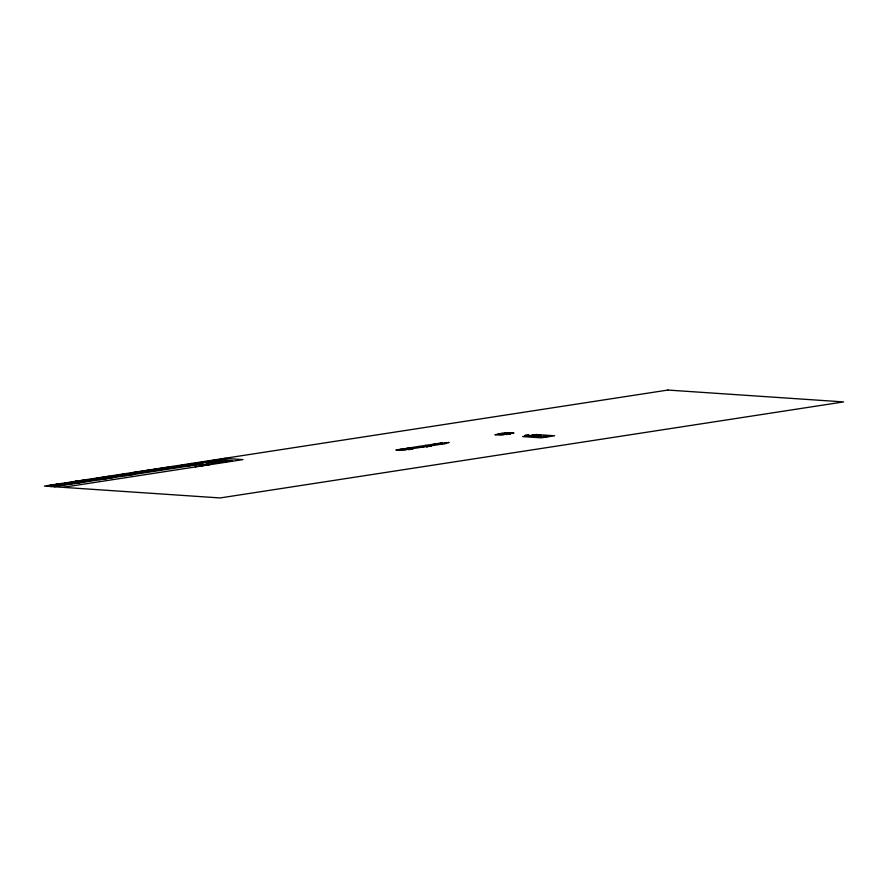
<?xml version="1.0" encoding="UTF-8"?>
<svg xmlns="http://www.w3.org/2000/svg" width="888" height="888" viewBox="0 0 888 888"><rect width="100%" height="100%" fill="white"/><g stroke="black" fill="none" stroke-linecap="round" stroke-linejoin="round"><path stroke-width="1.33" d="M501.454 434.077L500.432 434.365L502.575 434.343M542.823 436.563L540.914 436.963M86.802 481.307L83.317 481.085M501.598 434.399L500.499 434.299M506.315 433.4L508.458 433.366L507.581 433.633M534.088 436.297L533.266 436.563L534.01 436.607M533.744 436.441L535.198 436.574M541.269 435.631L540.27 435.886M547.519 436.419L548.695 436.086L546.065 436.674M507.98 433.511L507.015 433.777L507.903 433.533M205.683 462.626L208.891 462.382M221.889 459.629L221.012 459.962L223.432 459.596M221.911 459.829L222.755 459.496L220.013 459.917M508.336 433.477L506.537 433.377M540.748 435.753L541.292 435.586L536.863 435.819M533.477 436.452L535.653 436.03M205.872 462.071L209.157 461.727L206.471 462.182L208.391 461.893M222.566 460.25L218.914 460.583M52.858 484.97L52.314 485.148M59.33 485.403L59.984 485.425M167.077 468.198L166.511 468.376M220.635 460.839L212.454 463.281L218.57 462.692L226.196 460.339L224.575 460.239M500.743 434.199L501.964 433.966M533.91 436.363L534.143 436.319M540.992 435.753L538.905 436.141M540.981 436.918L542.612 436.596M215.185 460.861L215.873 460.794L212.687 461.039L216.073 460.639M215.373 460.817L214.075 460.828L215.129 460.928M221.867 460.328L221.567 460.45M54.379 484.67L55.378 484.571M57.609 484.892L58.564 484.837M60.85 485.114L62.193 484.937M540.415 435.841L540.925 435.631M548.262 436.286L546.753 436.563M216.328 461.05L216.761 460.95M49.906 486.08L51.515 485.936M185.237 465.667L186.047 465.501M218.981 460.561L222.566 460.151M53.28 485.703L52.037 485.736M74.881 481.518L76.257 481.329M92.174 479.154L93.551 478.976M94.206 479.564L95.571 479.376M99.878 479.409L101.254 479.22M105.428 478.554L106.849 478.466L106.005 478.443M138.55 471.806L139.927 471.628M127.062 475.213L128.483 475.136L127.106 475.291M201.077 462.382L202.453 462.193M64.269 483.96L65.501 483.816M67.222 484.215L68.343 484.149M136.175 472.261L137.229 472.039M408.336 449.495L409.679 449.495M444.866 443.057L445.288 442.934M499.511 433.699L498.512 433.91L499.556 433.855M507.015 434.254L506.005 434.465L507.104 434.399M535.231 436.308L536.996 436.175M543.789 436.663L542.79 436.874L544.277 436.696M101.532 477.855L97.935 478.41M100.355 478.599L101.365 478.588M104.251 478.155L104.84 478.055M103.274 478.865L104.285 478.854M125.252 474.914L122.733 475.302M149.117 470.318L147.641 470.462L148.851 470.363M155.489 469.241L153.979 469.463L154.956 469.419M188.256 465.923L186.78 466.067L188.001 465.967M192.985 465.19L190.842 465.379M62.271 483.605L60.706 483.782M79.043 481.007L77.167 481.296M85.548 481.44L84.615 481.574M133.433 472.727L134.654 472.394M167.699 467.443L168.498 467.266M189.777 464.968L190.543 464.801M200.466 462.604L202.508 462.293M204.384 462.004L202.797 462.16M209.746 461.172L208.458 461.338L209.779 461.094M211.433 460.916L210.611 461.039M427.838 446.708L426.717 446.775M60.506 483.727L61.039 483.749M66.977 484.16L68.032 484.193M426.473 446.72L427.561 446.664M498.246 433.855L498.801 433.877M505.738 434.41L506.615 434.276M141.669 471.461L142.557 471.384L141.803 471.428M533.988 436.308L534.798 436.175M71.595 483.227L70.962 483.194M156.965 469.142L156.41 469.197M189.699 465.734L188.855 465.834M199.123 466.256L198.479 466.211M56.21 484.382L57.842 484.26M57.787 484.337L55.056 484.759M53.38 485.536L56.233 485.092M54.934 485.492L53.347 485.614M56.61 485.758L58.253 485.625M58.12 485.725L56.61 485.836M62.682 484.826L64.325 484.693M64.247 484.77L62.626 484.904M153.946 470.152L155.589 470.018L153.913 470.229M135.631 472.394L134.687 472.416L135.653 472.316M212.598 461.527L214.752 461.227M56.721 485.214L55.556 485.37M82.662 480.452L80.997 480.708M85.847 480.686L84.959 480.663M158.985 469.563L157.82 469.719M196.703 463.192L196.059 463.17L197.658 463.103M210.068 461.449L212.532 461.205L210.634 461.305L211.178 461.483M501.332 434.054L502.597 433.855M507.57 433.688L505.594 433.999M540.404 435.897L539.138 436.097M77.6 481.085L82.318 481.141L81.418 481.207M95.782 478.599L98.191 478.421M101.621 478.41L102.309 478.299M120.557 474.78L122.1 474.68M118.814 475.047L120.28 474.891L119.514 474.936M120.846 475.446L122.156 475.28M145.965 470.662L147.197 470.618M166.234 467.543L167.455 467.499L166.889 467.432M208.303 461.261L208.891 461.161M210.045 460.994L211.511 460.828M97.247 478.51L96.337 478.599M100.189 477.911L101.532 477.755M99.889 478.754L100.777 478.688M103.419 478.133L103.829 478.199M103.685 478.954L103.141 478.887M123.865 474.98L124.775 474.991M144.3 470.918L145.71 470.829L144.811 470.829M147.774 470.374L148.64 470.396M186.913 465.989L188.167 465.789M191.597 465.268L193.928 465.112M196.57 464.668L197.158 464.591L196.592 464.591M84.749 480.131L84.926 480.064M73.293 482.917L73.449 482.85M118.459 475.247L118.226 475.147M171.983 466.644L173.204 466.511M47.23 485.836C49.462 485.747 45.876 485.947 47.541 485.769M50.472 486.058L50.683 485.947M53.713 486.269L54.301 486.136M163.192 468.786L163.781 468.664M408.536 449.561L409.59 449.339M157.165 469.763L155.644 469.885L156.921 469.885M209.091 462.226L206.46 462.604L208.469 462.459M76.279 481.44L75.369 481.429M93.595 479.076L92.663 479.065M82.773 481.873L81.374 482.029L82.728 481.762M95.56 479.487L94.217 479.631M139.949 471.728L138.617 471.883M118.592 475.946L117.394 476.079L118.337 475.99M101.288 479.32L99.9 479.476M180.353 465.601L179.243 465.845L180.442 465.701M181.574 466.244L180.641 466.233L181.485 466.133M213.22 460.65L213.786 460.872M122 474.703L121.789 474.658M213.298 461.46L214.208 461.338M95.027 478.91L95.66 478.721M87.701 480.264L87.035 480.408M115.629 475.546L115.706 475.668M76.224 483.05L76.312 483.172M97.125 479.254L98.213 479.132L97.203 479.165M119.791 475.602L120.79 475.624M195.737 464.768L196.204 464.724M501.942 433.932L502.819 433.81M534.776 436.141L535.431 436.064M118.071 475.247L118.692 475.169M165.645 467.632L166.178 467.71M191.064 464.779L191.619 464.69M195.815 463.181L196.459 463.236M186.746 464.735L186.103 464.668M220.379 460.528L219.747 460.639L221.489 460.461M78.144 481.096L76.501 481.252L77.423 481.318M120.724 474.825L121.656 474.703M146.22 470.729L147.364 470.485M101.865 478.477L102.686 478.399M119.347 475.058L119.591 475.069M121.112 475.491L122.156 475.391L121.034 475.491M70.796 482.439L71.917 482.273M74.037 482.661L75.147 482.484M77.267 482.883L78.388 482.706M209.879 461.416L209.246 461.549L210.545 461.316M213.353 460.883L214.03 460.828M109.102 478.055L110.811 477.911L109.846 478.033M213.076 460.672L212.276 460.639L213.198 460.539M221.889 460.25L217.593 460.284M205.672 465.123L207.381 464.979L205.861 465.09M137.851 471.905L136.918 472.105L137.718 472.083M68.054 484.115L67.743 484.038M199.19 466.156L200.255 466.022M506.482 433.888L505.838 433.966M525.751 435.342L528.882 435.065L524.952 435.642M539.327 436.108L538.672 436.175M543.956 436.596L547.086 436.319L543.6 436.774M546.719 436.607L545.82 436.707M62.26 484.937C60.317 485.303 63.248 484.937 62.038 485.003M102.886 477.611L104.34 477.478L102.964 477.489L103.73 477.533M192.674 465.245L191.109 465.49M159.307 468.598L159.873 468.664M101.232 477.899L100.699 477.833M212.254 460.65L212.865 460.706M180.608 466.233L181.174 466.3M48.796 485.525L49.462 485.57M52.991 484.881L51.637 485.126M53.902 484.726L54.002 484.926M58.242 484.06L58.342 484.26M79.099 480.852L80.198 480.83M105.605 476.767L106.271 476.812M108.203 476.368L109.446 476.334M131.435 472.893L131.812 472.916M140.604 471.484L140.959 471.506M142.069 471.251L142.846 471.206M148.374 470.285L149.595 470.096M156.632 469.008L157.409 468.964M158.108 468.786L158.375 468.897M169.197 467.077L169.464 467.188M170.03 466.944L170.296 467.055M60.04 483.993L58.775 483.982L59.862 483.96M85.514 480.031L87.202 479.809L85.67 480.042M97.269 478.366L98.612 478.355M116.395 475.413L116.883 475.546M143.812 471.14L145.366 470.84M150.105 470.218L149.106 470.229M154.046 469.475L155.4 469.241M156.71 469.119L156.41 469.097M160.795 468.487L161.239 468.453C160.073 468.209 162.415 468.464 160.983 468.52M171.761 466.833L171.029 466.877M181.529 465.434L182.817 465.334L181.607 465.512M187.446 464.613L188.001 464.513M198.457 462.77L198.845 462.803M199.434 462.626L199.8 462.648M206.593 461.516L206.937 461.549M207.637 461.36L208.125 461.494M214.297 460.328L215.751 460.262M215.018 460.217L217.338 459.906L214.974 460.384M71.273 482.406L72.827 482.328L70.951 482.584M95.726 478.765L95.194 478.699M183.05 465.301L183.727 465.245M185.381 464.935L184.649 464.979M197.225 463.17L197.358 462.981M205.961 461.76L206.649 461.716L205.294 461.716L206.216 461.782M214.785 460.461L213.442 460.461L215.218 460.395M47.641 486.313L193.939 463.78M84.238 480.93L82.329 481.074L83.428 481.052M105.972 477.777L107.581 477.7L106.427 477.866M148.629 470.962L148.995 470.984M149.606 470.807L149.883 470.918M150.427 470.684L150.805 470.707M151.393 470.54L151.759 470.562M152.37 470.385L152.647 470.496M158.541 469.441L157.32 469.774M167.21 468.098L165.856 468.342M202.109 462.626L206.194 462.293L200.777 462.826L202.841 462.815M218.681 460.073L220.746 460.051L215.906 460.55M63.281 484.215L62.005 484.204L63.104 484.182M96.248 479.231L96.603 479.265M97.724 479.009L98.501 478.965M109.568 477.078L107.792 477.156L109.613 477.023L108.969 477.056M182.229 465.989L182.584 466.011M183.272 465.834L183.761 465.956M184.127 465.701L184.471 465.723M188.312 465.057L189.111 465.012M191.442 464.724L190.831 464.724M101.221 478.51L99.367 478.887M103.285 478.21L104.762 477.977M123.377 475.202L124.931 474.902M179.121 466.511L179.864 466.466M210.967 461.938L210.101 462.026L212.698 461.804L211.155 461.86M50.871 486.535L197.169 463.991M55.766 486.091L56.51 485.925M58.985 485.425L57.953 485.547M83.639 481.74L84.327 481.685L83.405 481.629M87.479 481.141L87.213 481.041M213.409 461.693L214.097 461.594L212.576 461.638M71.717 483.771L71.284 483.838M102.731 479.021L104.14 478.787M124.442 475.613L124.797 475.635M125.486 475.446L125.974 475.58M126.351 475.313L126.84 475.446M189.799 465.545L190.143 465.567M193.007 465.046L195.216 464.912L193.873 464.912M220.402 460.828L226.762 460.262L214.297 463.403M71.595 483.86L72.028 483.794M102.331 479.165L102.886 479.109M104.951 478.765L106.482 478.532M108.092 478.277L107.603 478.255M129.304 474.98L131.069 474.791L129.548 475.025M193.673 465.09L194.361 465.046M54.113 486.746L200.411 464.213M204.018 465.445L204.662 465.345M201.521 465.834L202.198 465.778L200.866 465.789M62.904 487.346L242.957 459.607L224.464 458.363M442.291 443.134L431.035 444.866L445.066 443.323M538.872 435.731L536.663 436.075L539.793 435.797L539.216 435.597M103.23 477.611L102.742 477.711M216.506 461.161L219.447 460.772L216.805 460.95M163.703 467.932L162.726 468.076L164.003 467.909M180.12 465.756L179.509 465.689M58.553 484.87L59.429 484.804L57.72 484.959M85.193 480.663L86.791 480.586L86.036 480.63M217.682 460.983L218.537 460.861M78.322 482.917L79.31 482.772L78.077 482.783M502.919 433.766L503.807 433.666M505.971 433.977L505.339 434.032M538.805 436.186L537.917 436.286M543.156 436.474L544.566 436.308M132.168 472.927L132.767 472.771M109.823 478.066L109.058 478.155M211.055 462.06L209.801 462.182M220.313 460.328L221.267 460.439M53.158 484.992L52.692 485.114M75.88 481.496L74.925 481.585M117.76 475.924L118.615 475.824M196.97 466.378L197.502 466.455M82.362 480.508L83.561 480.375L82.806 480.419M100.433 477.922L100.966 477.944M146.387 470.718L146.986 470.596L146.154 470.707M55.567 484.571L56.177 484.46M93.173 479.143L92.197 479.231M525.407 435.597L526.085 435.442M100.411 478.588L101.054 478.521M103.885 478.055L104.529 477.988M103.33 478.865L103.974 478.787M500 433.733L499.322 433.81M446.087 442.912L444.988 443.112M507.503 434.288L506.815 434.365M410.078 449.384L409.39 449.461M220.668 460.328L220.49 460.528M207.703 462.071L208.414 461.716M146.931 470.607L146.431 470.673M121.223 474.725L121.612 474.68M101.765 478.466L102.231 478.454M150.594 470.096L150.25 470.129M503.74 433.644L504.884 433.499M537.984 436.308L536.84 436.452M543.978 436.363L545.41 436.186L544.555 436.297M203.696 462.115L204.418 461.927M214.274 460.794L213.897 461.372M154.734 469.308L155.311 469.241M124.42 474.891L125.197 474.836M96.881 478.521L96.148 478.621M55.167 484.67L54.457 484.737M81.596 481.329L82.162 481.818M106.283 477.888L105.65 477.944M77.955 482.972L77.423 483.017M59.274 485.547L58.741 485.592M205.805 462.149L206.538 462.049M145.077 470.94L143.423 471.117M504.861 434.132L504.007 434.232M524.941 435.464L525.596 435.409M544.81 436.874L544.244 436.952M61.205 483.616L61.783 483.56M207.415 462.104L208.425 462.337M537.14 436.385L536.563 436.474M102.575 477.6L101.421 477.722L102.175 477.666M537.684 435.753L538.827 435.608M50.749 486.136L49.928 486.158M503.285 434.276L502.641 434.365M543.767 436.974L541.935 437.14M505.605 433.455L506.204 433.388M545.843 436.175L546.742 436.064M546.087 436.152L547.985 435.997M535.642 436.541L533.688 436.663M207.914 462.326L205.683 462.704M539.149 435.608L539.948 435.542M546.775 436.097L547.63 436.008M74.137 482.806L76.068 482.55L74.847 482.573M501.953 434.376L500.854 434.354M539.782 435.575L541.092 435.52L540.126 435.553M100.3 478.044L98.635 478.299M189.866 464.302L188.09 464.369L190.398 464.224L189.266 464.269M60.928 485.17L61.527 485.192M502.808 433.355L499.678 433.633L500.599 433.688M502.175 433.411L501.276 433.588M507.292 433.344L508.436 433.344L507.825 433.344M534.432 436.607L533.466 436.652M105.45 478.621L104.74 478.654M87.979 481.019L90.032 480.808L89.111 480.741M214.918 461.227L216.073 461.283L214.641 461.338M547.829 436.052L548.495 436.019M510.6 433.533L505.094 433.166L498.346 434.21L503.851 434.576M532.8 435.031L537.418 435.342L530.669 436.385L526.04 436.075M425.141 445.465L430.691 445.843M418.392 446.509L423.942 446.886M407.137 448.24L412.687 448.618M400.388 449.284L405.938 449.661M216.472 459.995L217.083 460.051M217.382 460.783L217.96 460.817M204.129 462.304L204.739 462.348M194.616 463.414L195.005 463.436M190.698 463.558L209.202 464.801M206.005 464.99L206.771 465.046M193.584 464.413L192.352 464.435L193.118 464.48M194.228 464.313L192.618 464.591M185.659 464.768L184.893 464.813L186.103 464.801M188.633 465.079L187.768 465.234M184.06 465.079L182.384 465.245L183.294 465.312M196.148 466.622L195.227 466.655L195.893 466.7M178.466 466L177.8 465.956L178.721 465.923M172.35 466.666L172.949 466.7L171.34 466.799M166.167 468.42L164.735 468.653M152.88 469.641L152.192 469.785M148.041 471.14L147.652 471.206M123.177 473.959L132.889 474.614M123.377 474.37L123.987 474.414M129.692 474.803L130.458 474.847M121.767 476.024L121.512 476.101M122.255 476.057L122 476.135M113.953 475.935L113.287 475.89L114.208 475.857M116.184 476.201L116.927 476.157M114.252 476.878L115.34 476.856M113.331 477.167L111.644 477.278M102.919 477.078L112.632 477.733M106.36 477.711L106.971 477.755M109.435 477.922L110.201 477.977M104.307 478.721L105.206 478.776M99.867 478.832L99.068 478.865M99.09 479.52L98.834 479.598M99.578 479.553L99.323 479.631M91.608 479.376L90.942 479.331L91.864 479.298M93.407 479.675L93.151 479.753M93.895 479.709L93.64 479.786M89.522 479.964L90.432 480.031L88.511 480.208L89.821 480.086L89.055 480.042M92.752 480.186L93.673 480.242L92.141 480.486M85.825 479.82L86.591 479.875M92.297 480.253L93.062 480.308M80.508 480.686L81.407 480.641M86.003 481.229L86.669 481.274M82.973 481.696L83.894 481.751M71.406 481.94L81.119 482.595M68.587 482.828L67.721 482.972M74.192 483.405L75.169 483.372M65.235 483.338L64.635 483.394L65.557 483.361M68.298 483.538L68.043 483.616M68.787 483.572L68.531 483.649M65.679 484.36L66.345 484.404M66.922 484.315L65.246 484.426M54.834 486.025L55.933 486.002M548.062 436.064L548.451 436.108M113.72 476.956L113.398 477M64.713 484.504L64.391 484.548M60.384 485.17L60.062 485.214M160.684 469.108L159.518 469.286L161.827 469.075L160.684 469.108M218.159 461.172L211.522 463.214L206.904 462.903L218.159 461.172M227.683 460.317L221.057 462.371L232.312 460.628L227.683 460.317M78.133 481.729L79.543 481.651L78.166 481.718M202.02 465.612L203.319 465.434L202.064 465.601M50.161 485.314L51.77 485.192L50.216 485.303M59.474 484.593L61.083 484.471L59.529 484.582M210.356 461.56C208.935 461.838 212.243 461.394 210.401 461.56M667.865 390.054L44.4 486.091L220.135 497.946L843.6 401.909L667.865 390.054M107.237 476.512L107.237 476.512M123.676 474.292L121.989 474.558L124.598 474.359L123.676 474.292M204.884 461.782L204.884 461.782M218.27 459.718L220.846 459.473L218.27 459.718M221.678 459.196L224.264 458.952L221.689 459.24M225.275 458.785L224.109 458.874L225.275 458.785M57.143 484.948L57.143 484.948M61.472 484.282L61.472 484.282M80.164 481.407L81.086 481.474L80.164 481.407M126.362 474.592L128.061 474.536L126.34 474.658M215.884 461.016L215.074 461.138L215.84 461.083M440.903 443.045L395.882 449.983L401.432 450.349L446.453 443.423L440.903 443.045M508.424 432.645L494.916 434.72L500.466 435.098L513.974 433.011L508.424 432.645M446.198 442.746L448.895 442.524L446.198 442.746M410.178 449.206L411.344 449.239L410.178 449.206M411.954 448.94L411.055 449.073L412.876 448.995L411.954 448.94M428.349 446.42L431.046 446.209L428.349 446.42M507.603 434.121L508.769 434.143L507.603 434.121M509.379 433.844L510.3 433.91L509.379 433.844M536.174 434.51L522.666 436.596L541.169 437.84L554.667 435.764L536.174 434.51M505.394 434.043L504.828 434.11L505.427 434.054M509.623 434.01L508.569 434.032L509.668 433.966M221.389 459.34L220.69 459.351L221.423 459.385"/></g></svg>
